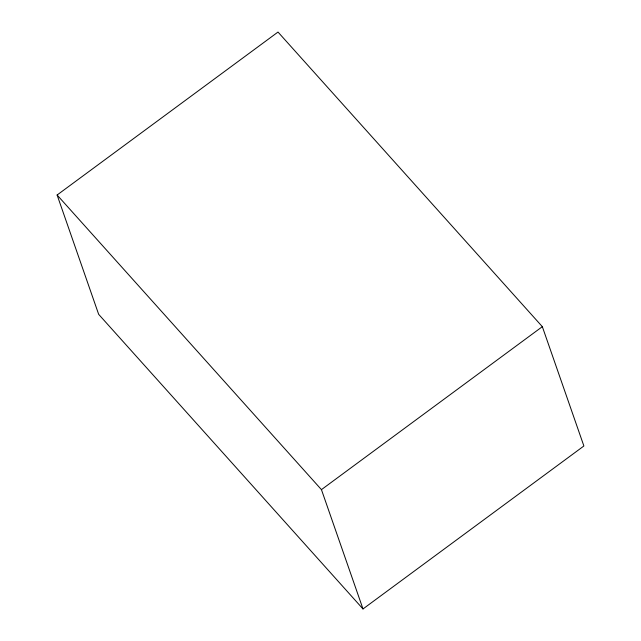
<?xml version="1.0" encoding="UTF-8"?>
<svg xmlns="http://www.w3.org/2000/svg" width="641" height="641" viewBox="0 0 641 641"><rect width="100%" height="100%" fill="white"/><g stroke="black" fill="none" stroke-linecap="round" stroke-linejoin="round"><path stroke-width="0.96" d="M57.113 195.008L278.002 32.05L542.334 326.67L583.887 445.992L362.998 608.95L98.666 314.33L57.113 195.008L321.445 489.636L362.998 608.95M321.445 489.636L542.334 326.67"/></g></svg>
